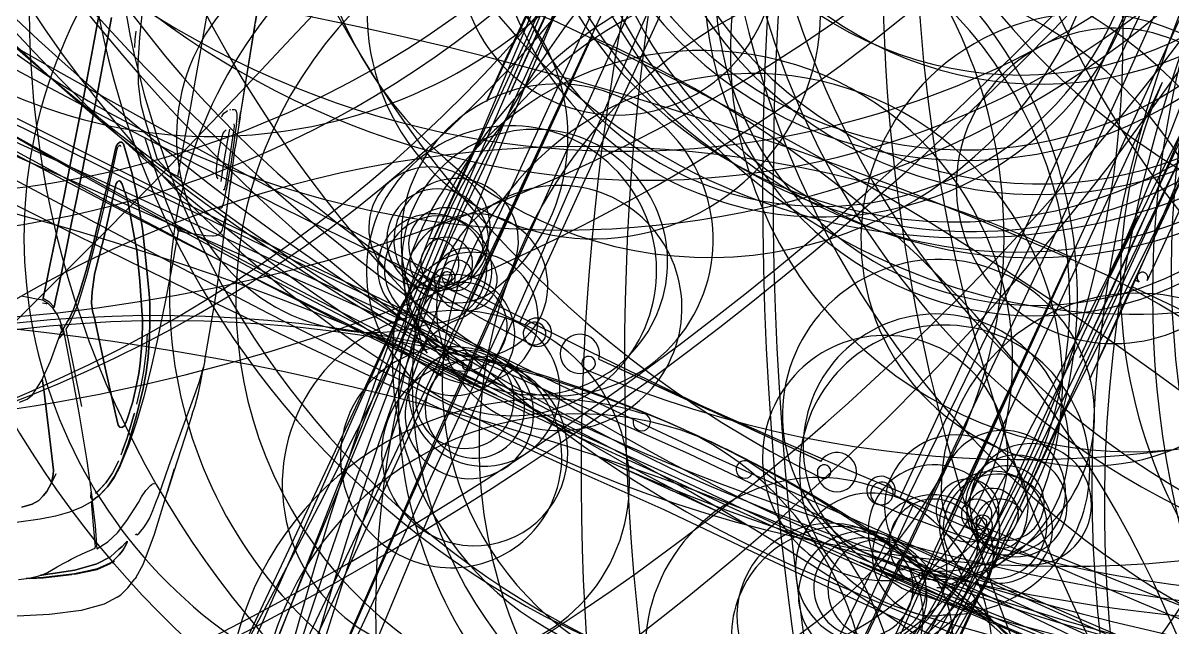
# Model space of a CAD drawing. Extents: x -640655 to -640254, y -1045449 to -1045159.
# Drawn here: x -640482.167 to -640479.336, y -1045402.234 to -1045400.746 of the extents above; entities that cross this region are included whole.
import ezdxf

# ---------------------------------------------------------------- set-up
doc = ezdxf.new("R2010")
doc.units = 0
doc.header["$MEASUREMENT"] = 0
doc.layers.get('0').update_dxf_attribs({"linetype": 'CONTINUOUS'})
doc.layers.add('T_stafaz', color=7, linetype='CONTINUOUS')

# ---------------------------------------------------------------- blocks, each defined once
blk = doc.blocks.new('berlingo')
for p, q in [((2584.5, 843.8), (2891.8, 844.2)), ((2903.3, 828.4), (2903.2, 815.6)), ((2246.1, 818.1), (2923.2, 815.6)), ((2923.2, 815.6), (3172.2, 817.2)), ((2346.5, 774.3), (2921.2, 773.2)), ((2921.2, 773.2), (3132.9, 773.5)), ((2756.6, 756.9), (2921.3, 757.4)), ((2918.3, 672.2), (2433.4, 673.8)), ((3585.2, 671.4), (2918.3, 672.2)), ((3826.6, 668.8), (3829.5, 636.3)), ((2917.9, 648.8), (3275.4, 648.8)), ((3275.4, 648.8), (3638.2, 648.8)), ((3808.8, 637.1), (3829.2, 638.9)), ((3808.8, 637.1), (3810.4, 611.1)), ((3810.4, 611.1), (3815.2, 544.9)), ((3815.2, 544.9), (3817.4, 492.9)), ((1587.2, 521.2), (3632.4, 515.8)), ((3632.4, 300.6), (3632.4, 0)), ((3850.8, 198), (3851.3, 53)), ((3851.3, 53), (3851.3, 0)), ((3632.4, -300.6), (3632.4, 0)), ((3851.3, -53), (3851.3, 0)), ((3850.8, -198), (3851.3, -53)), ((3815.2, -544.9), (3817.4, -492.9)), ((1587.2, -521.2), (3632.4, -515.8)), ((3810.4, -611.1), (3815.2, -544.9)), ((3808.8, -637.1), (3810.4, -611.1)), ((2917.9, -648.8), (3275.4, -648.8)), ((3275.4, -648.8), (3638.2, -648.8)), ((3808.8, -637.1), (3829.2, -638.9)), ((3826.6, -668.8), (3829.5, -636.3)), ((2918.3, -672.2), (2433.4, -673.8)), ((3585.2, -671.4), (2918.3, -672.2)), ((2921.2, -773.2), (3132.9, -773.5)), ((2923.2, -815.6), (3172.2, -817.2))]:
    blk.add_line(p, q)
for centre, radius, start, end in [((2395.5, 572.4), 986.4, 159.2903, 166.844), ((2890, 830.9), 13.5, 349.4028, 82.4826), ((3586.9, 767.1), 60.7, 103.6696, 141.736), ((3593.8, 650.8), 176.5, 81.3538, 96.8973), ((3528.1, 67.6), 763.4, 70.7263, 83.0596), ((1015.6, -5383.7), 6192.9, 89.33204, 92.22182), ((1175.7, -1363.5), 2163.3, 90.0113, 95.0156), ((1296.5, -1476.7), 2295, 88.1756, 95.2181), ((2970.8, 198992.9), 198201.2, 269.480957, 269.53674), ((1602.3, -63805.3), 64605.2, 89.43053, 90.147803), ((1345.2, 804), 901.8, 355.4925, 0.8932), ((2681.2, -115777.4), 116574.9, 89.722453, 90.214672), ((11979.8, 787.8), 9058.6, 179.82409, 180.222), ((3028.5, -8780.9), 9599.2, 86.94978, 89.14194), ((1139.6, -55759.4), 56594.8, 87.61417, 87.86707), ((3466.3, -310.2), 1117.3, 76.0971, 86.2551), ((1270.4, -5513), 6310.9, 92.57767, 95.14013), ((1369.2, -1215.7), 1997.1, 90.0203, 92.0247), ((2918.2, -12889.5), 13664.7, 87.64612, 89.09985), ((3447.9, -239), 1026.4, 77.0085, 87.3434), ((3600.5, 766.4), 134.5, 335.2774, 3.4074), ((3670.4, 625.7), 162, 15.441, 66.5984), ((3727.1, 648.8), 149.1, 34.4673, 69.1946), ((2044.9, 3907.4), 3272.2, 255.3964, 261.1778), ((2861.5, 669.3), 557.9, 171.9965, 176.7871), ((2713.7, 673.2), 388.6, 169.833, 179.2847), ((2490, -14813.5), 15572.6, 89.01925, 90.50057), ((5700.4, 609.9), 2782.7, 177.0598, 179.2004), ((3287.1, 22289.7), 21535.4, 269.02659, 269.9787), ((3053, -8945), 9702, 87.01331, 88.66445), ((3398.4, -1684.4), 2449.4, 85.3782, 88.1028), ((3558.3, 441.7), 302, 82.9283, 89.9674), ((3590.6, 704.2), 37.6, 51.4043, 82.4769), ((3590.9, 680), 77.2, 65.2027, 86.3957), ((3610.3, 727.9), 25.7, 343.893, 59.6532), ((3689.6, 650.9), 113, 20.5832, 66.58), ((3444.7, 616.7), 1206.1, 174.4579, 181.0787), ((3368, 1036.2), 481.8, 294.9489, 317.4087), ((3534, 760.2), 91.7, 307.7499, 332.4825), ((3574, 739.6), 63.9, 302.3001, 342.8634), ((3604.7, 724.8), 12.8, 326.8331, 43.111), ((3597.2, 752.1), 132.3, 315.8707, 341.4999), ((3524.2, 586.8), 357.2, 4.3589, 24.1878), ((3512.1, 814.9), 149.4, 286.037, 301.5468), ((3530.8, 784.1), 125.2, 295.7471, 308.1026), ((3699.6, 638), 109.2, 359.5306, 28.775), ((-266.3, -7162.8), 7979.2, 76.86454, 78.33351), ((-266.3, -7162.8), 8005.2, 76.86454, 78.33351), ((1864.4, 3004.9), 2332.3, 266.6722, 269.2103), ((1897.1, 3089.4), 2441.6, 266.9933, 270.6348), ((2006.2, 4102.8), 3434.4, 267.0957, 271.3537), ((2405.5, 1913), 1239.6, 266.8176, 271.2876), ((3820.5, 524.6), 186.5, 133.4918, 171.4464), ((3784.8, 644.5), 7.2, 30.0966, 154.4798), ((2166.9, 183025.1), 182377.4, 269.92373, 270.021762), ((4178.6, -1110153.5), 1110803, 90.0650267, 90.1001923), ((3860.1, 558.6), 120.9, 132.5929, 158.0111), ((3480.9, 543.9), 327.1, 359.1551, 18.5797), ((-654.9, 198), 4505.8, 359.9999, 5.5819), ((1572.4, -190843.7), 191438.9, 89.597427, 89.990976), ((3514.1, 741.5), 153.2, 268.8318, 291.8657), ((3889.3, 532.9), 158.2, 153.3101, 171.5622), ((3969.5, 481.5), 229.2, 150.307, 163.4187), ((3780.9, 589.1), 12, 103.9127, 150.6646), ((3777.6, 594.2), 6.55, 7.1508, 86.6031), ((3408.1, 516.8), 384.1, 1.4799, 11.7513), ((855.4, 318.5), 3039.4, 0.7676, 5.5779), ((2957.4, -72957.7), 73548.2, 89.568676, 90.03106), ((2343.4, 291.5), 816.3, 161.4979, 169.9282), ((2343.4, 291.5), 790.3, 161.4979, 169.9282), ((1684, -78771.6), 79328.6, 89.599454, 90.061356), ((3524.3, 302129.5), 301577.1, 269.755734, 270.021236), ((4058.8, 491.6), 427.1, 171.8266, 178.7418), ((4003.8, 529.7), 272.3, 174.4328, 181.441), ((3870.4, 526.6), 122.2, 170.4538, 180.9854), ((10762.3, 572.3), 6954.4, 180.27334, 182.12815), ((-48699.4, 212.4), 52432, 359.76785, 0.33917), ((157006.3, 1352.4), 153260.4, 180.309512, 180.505595), ((-1428.5, 273.1), 5226.7, 0.9794, 2.7817), ((536.8, -4065.6), 4561.2, 85.3517, 89.0554), ((3635.4, 466.1), 35.1, 42.7556, 95.7587), ((-22074.6, 330.7), 25707, 359.93292, 0.37957), ((3641.1, 470.7), 27.8, 354.6236, 43.8272), ((-18060.8, -172.9), 21888.3, 0.45265, 1.74326), ((1957.7, 105.4), 1101.1, 160.5006, 168.8984), ((922.2, 394.6), 2747.5, 358.3895, 1.532), ((2885.2, 118.7), 2881.8, 173.4242, 178.8356), ((532.8, -3693.7), 4144.6, 87.6658, 92.3342), ((3728, 52.4), 2221.4, 170.1045, 176.4565), ((3728, 52.4), 2195.4, 170.1045, 176.4565), ((3078.6, 160.1), 3010.4, 175.2562, 179.3068), ((1631.2, 225.5), 1486.4, 172.4236, 177.4749), ((2453.2, 198), 2347.9, 175.244, 180.9331), ((-2596.9, 86), 6400.3, 359.23037, 2.47556), ((-33661.8, -575.2), 37567.9, 0.87733, 1.42535), ((1955.2, 60.8), 1108.1, 166.6109, 176.4596), ((3651.9, 319.3), 16.9, 289.974, 353.4059), ((-22176, -277.3), 25995.4, 0.61122, 1.30348), ((7023.8, 54.8), 6934.8, 177.91704, 179.79024), ((4344.2, 6.1), 4207.7, 176.1173, 180.0831), ((1911.9, 100.5), 989, 167.6851, 172.8909), ((1911.9, 100.5), 963, 167.6851, 172.8909), ((3639.8, 348.4), 48.3, 261.2327, 291.7592), ((4300.9, -211), 3398.2, 172.6656, 176.4408), ((4300.9, -211), 3372.2, 172.6656, 176.4408), ((2132.8, 40.9), 2133.1, 176.3335, 181.0981), ((4681.2, 41), 4615.5, 178.0692, 180.509), ((6375.1, -83.6), 4871.9, 176.7856, 179.0114), ((6375.1, -83.6), 4845.9, 176.7856, 179.0114), ((4492.8, 44), 790.9, 172.4768, 177.6909), ((3728.8, 139.7), 21.5, 79.8881, 158.6943), ((1743.7, 26.7), 900.4, 173.4565, 181.6971), ((6857.6, 15), 3155.7, 178.8952, 180.2722), ((2132.8, -40.9), 2133.1, 178.9019, 183.6665), ((4681.2, -41), 4615.5, 179.491, 181.9308), ((1743.7, -26.7), 900.4, 178.3029, 186.5435), ((4300.9, 211), 3372.2, 183.5592, 187.3344), ((6375.1, 83.6), 4845.9, 180.9886, 183.2144), ((157006.3, -1352.4), 153260.4, 179.494405, 179.690488), ((-2596.9, -86), 6400.3, 357.52444, 0.76963), ((-18060.8, 172.9), 21888.3, 358.25674, 359.54735), ((4344.2, -6.1), 4207.7, 179.9169, 183.8827), ((4300.9, 211), 3398.2, 183.5592, 187.3344), ((6375.1, 83.6), 4871.9, 180.9886, 183.2144), ((6857.6, -15), 3155.7, 179.7278, 181.1048), ((-48699.4, -212.4), 52432, 359.66083, 0.23215), ((-22176, 277.3), 25995.4, 358.69652, 359.38878), ((-33661.8, 575.2), 37567.9, 358.57465, 359.12267), ((7023.8, -54.8), 6934.8, 180.20976, 182.08296), ((4492.8, -44), 790.9, 182.3091, 187.5232), ((1955.2, -60.8), 1108.1, 183.5404, 193.3891), ((2453.2, -198), 2347.9, 179.0669, 184.756), ((3728.8, -139.7), 21.5, 201.3057, 280.1119), ((2885.2, -118.7), 2881.8, 181.1644, 186.5758), ((3078.6, -160.1), 3010.4, 180.6932, 184.7438), ((3728, -52.4), 2221.4, 183.5435, 189.8955), ((3728, -52.4), 2195.4, 183.5435, 189.8955), ((-654.9, -198), 4505.8, 354.4181, 0.0001), ((1911.9, -100.5), 989, 187.1091, 192.3149), ((1911.9, -100.5), 963, 187.1091, 192.3149), ((1631.2, -225.5), 1486.4, 182.5251, 187.5764), ((-22074.6, -330.7), 25707, 359.62043, 0.06708), ((3639.8, -348.4), 48.3, 68.2408, 98.7673), ((3651.9, -319.3), 16.9, 6.5941, 70.026), ((1957.7, -105.4), 1101.1, 191.1016, 199.4994), ((922.2, -394.6), 2747.5, 358.468, 1.6105), ((10762.3, -572.3), 6954.4, 177.87185, 179.72666), ((-1428.5, -273.1), 5226.7, 357.2183, 359.0206), ((855.4, -318.5), 3039.4, 354.4221, 359.2324), ((532.8, 3693.7), 4144.6, 267.6658, 272.3342), ((2343.4, -291.5), 816.3, 190.0718, 198.5021), ((2343.4, -291.5), 790.3, 190.0718, 198.5021), ((536.8, 4065.6), 4561.2, 270.9446, 274.6483), ((3641.1, -470.7), 27.8, 316.1728, 5.3764), ((510.8, 1964.2), 2461.3, 265.8329, 272.3564), ((3635.4, -466.1), 35.1, 264.2413, 317.2444), ((4058.8, -491.6), 427.1, 181.2582, 188.1734), ((4003.8, -529.7), 272.3, 178.559, 185.5672), ((3870.4, -526.6), 122.2, 179.0146, 189.5462), ((3408.1, -516.8), 384.1, 348.2487, 358.5201), ((1684, 78771.6), 79328.6, 269.938644, 270.400546), ((3524.3, -302129.5), 301577.1, 89.978764, 90.244266), ((3820.5, -524.6), 186.5, 188.5536, 226.5082), ((3889.3, -532.9), 158.2, 188.4378, 206.6899), ((3969.5, -481.5), 229.2, 196.5813, 209.693), ((3480.9, -543.9), 327.1, 341.4203, 0.8449), ((1572.4, 190843.7), 191438.9, 270.009024, 270.402573), ((3444.7, -616.7), 1206.1, 178.9213, 185.5421), ((2957.4, 72957.7), 73548.2, 269.96894, 270.431324), ((3514.1, -741.5), 153.2, 68.1343, 91.1682), ((-266.3, 7162.8), 7979.2, 281.66649, 283.13546), ((3368, -1036.2), 481.8, 42.5913, 65.0511), ((3860.1, -558.6), 120.9, 201.9889, 227.4071), ((3780.9, -589.1), 12, 209.3354, 256.0873), ((3777.6, -594.2), 6.55, 273.3969, 352.8492), ((3524.2, -586.8), 357.2, 335.8122, 355.6411), ((-266.3, 7162.8), 8005.2, 281.66649, 283.13546), ((1897.1, -3089.4), 2441.6, 89.3652, 93.0067), ((2166.9, -183025.1), 182377.4, 89.978238, 90.07627), ((4178.6, 1110153.5), 1110803, 269.8998077, 269.9349733), ((5700.4, -609.9), 2782.7, 180.7996, 182.9402), ((3784.8, -644.5), 7.2, 205.5202, 329.9034), ((3699.6, -638), 109.2, 331.225, 0.4694), ((2044.9, -3907.4), 3272.2, 98.8222, 104.6036), ((1864.4, -3004.9), 2332.3, 90.7897, 93.3278), ((2006.2, -4102.8), 3434.4, 88.6463, 92.9043), ((2713.7, -673.2), 388.6, 180.7153, 190.167), ((2405.5, -1913), 1239.6, 88.7124, 93.1824), ((3512.1, -814.9), 149.4, 58.4532, 73.963), ((3530.8, -784.1), 125.2, 51.8974, 64.2529), ((3597.2, -752.1), 132.3, 18.5001, 44.1293), ((3670.4, -625.7), 162, 293.4016, 344.559), ((2861.5, -669.3), 557.9, 183.2129, 188.0035), ((3534, -760.2), 91.7, 27.5175, 52.2501), ((3574, -739.6), 63.9, 17.1366, 57.6999), ((3689.6, -650.9), 113, 293.42, 339.4168), ((-4782.6, -25347.6), 25328.3, 76.29121, 76.45033), ((3590.6, -704.2), 37.6, 277.5231, 308.5957), ((3604.7, -724.8), 12.8, 316.889, 33.1669), ((3610.3, -727.9), 25.7, 300.3468, 16.107), ((3600.5, -766.4), 134.5, 356.5926, 24.7226), ((3727.1, -648.8), 149.1, 290.8054, 325.5327), ((832.2, 1012.1), 1789.2, 260.0467, 265.923), ((2490, 14813.5), 15572.6, 269.49943, 270.98075), ((11979.8, -787.8), 9058.6, 179.778, 180.17591), ((3287.1, -22289.7), 21535.4, 90.0213, 90.97341), ((2918.2, 12889.5), 13664.7, 270.90015, 272.35388), ((3053, 8945), 9702, 271.33555, 272.98669), ((3398.4, 1684.4), 2449.4, 271.8972, 274.6218), ((3447.9, 239), 1026.4, 272.6566, 282.9915), ((3558.3, -441.7), 302, 270.0326, 277.0717), ((3590.9, -680), 77.2, 273.6043, 294.7973), ((791.7, 640.6), 1445.3, 258.5097, 269.3571), ((1270.4, 5513), 6310.9, 264.85987, 267.42233), ((1175.7, 1363.5), 2163.3, 264.9844, 269.9887), ((1369.2, 1215.7), 1997.1, 267.9753, 269.9797), ((1139.6, 55759.4), 56594.8, 272.13293, 272.38583), ((3466.3, 310.2), 1117.3, 273.7449, 283.9029), ((3528.1, -67.6), 763.4, 276.9404, 289.2737), ((1015.6, 5383.7), 6192.9, 267.77818, 270.66796), ((1296.5, 1476.7), 2295, 264.7819, 271.8244), ((2970.8, -198992.9), 198201.2, 90.46326, 90.519043), ((2395.5, -572.4), 986.4, 193.156, 200.7097), ((1602.3, 63805.3), 64605.2, 269.852197, 270.56947), ((2681.2, 115777.4), 116574.9, 269.785328, 270.277547), ((3028.5, 8780.9), 9599.2, 270.85806, 273.05022), ((3586.9, -767.1), 60.7, 218.264, 256.3304), ((3593.8, -650.8), 176.5, 263.1027, 278.6462)]:
    blk.add_arc(centre, radius, start, end)
blk = doc.blocks.new('A$C3F1540E4')
at = {"linetype": 'Continuous'}
for p, q in [((3.303, 0.7088), (3.2441, 0.7064)), ((3.3436, 0.7103), (3.303, 0.7088)), ((3.3851, 0.7115), (3.3436, 0.7103)), ((3.4267, 0.7124), (3.3851, 0.7115)), ((3.4941, 0.713), (3.4267, 0.7124)), ((3.5716, 0.7124), (3.4941, 0.713)), ((3.6387, 0.7111), (3.5716, 0.7124)), ((3.6387, 0.7111), (3.6558, 0.7105)), ((3.6589, 0.7103), (3.6558, 0.7105)), ((3.6961, 0.7094), (3.6559, 0.7105)), ((3.6559, 0.7105), (3.663, 0.7103)), ((3.6948, 0.7061), (3.6589, 0.7103)), ((3.7203, 0.7086), (3.6961, 0.7094)), ((3.7521, 0.7049), (3.7203, 0.7086)), ((2.5309, 0.7053), (2.7984, 0.7039)), ((2.8033, 0.7036), (2.5324, 0.7052)), ((3.0328, 0.7032), (2.7984, 0.7039)), ((2.8033, 0.7036), (3.0185, 0.7029)), ((3.0171, 0.6865), (3.0175, 0.6891)), ((3.0171, 0.6851), (3.0172, 0.6861)), ((3.0175, 0.681), (3.0171, 0.6851)), ((3.0198, 0.6925), (3.0175, 0.6891)), ((3.0185, 0.7029), (3.0328, 0.7028)), ((3.0334, 0.7028), (3.0195, 0.7028)), ((3.0195, 0.7028), (3.0195, 0.7028)), ((3.0269, 0.695), (3.0198, 0.6925)), ((3.0369, 0.6963), (3.0269, 0.695)), ((3.0328, 0.7032), (3.068, 0.703)), ((3.0459, 0.7028), (3.0334, 0.7028)), ((3.0513, 0.6971), (3.0369, 0.6963)), ((3.0455, 0.7028), (3.0581, 0.7029)), ((3.0513, 0.6971), (3.0673, 0.6975)), ((3.0536, 0.6919), (3.0532, 0.6899)), ((3.0536, 0.6919), (3.0548, 0.6925)), ((3.0559, 0.6928), (3.0548, 0.6925)), ((3.0592, 0.6934), (3.0559, 0.6928)), ((3.0581, 0.7029), (3.0681, 0.703)), ((3.064, 0.6936), (3.0592, 0.6934)), ((3.1357, 0.6941), (3.064, 0.6936)), ((3.0662, 0.6817), (3.1359, 0.681)), ((3.0673, 0.6975), (3.0971, 0.6981)), ((3.068, 0.703), (3.1087, 0.703)), ((3.0971, 0.6981), (3.1275, 0.6983)), ((3.1475, 0.7038), (3.1087, 0.703)), ((3.1275, 0.6983), (3.1568, 0.6985)), ((3.2036, 0.6943), (3.1357, 0.6941)), ((3.1359, 0.681), (3.197, 0.681)), ((3.1898, 0.7046), (3.1475, 0.7038)), ((3.1568, 0.6985), (3.1726, 0.6984)), ((3.1692, 0.705), (3.164, 0.7041)), ((3.1793, 0.705), (3.1692, 0.705)), ((3.1692, 0.705), (3.1793, 0.705)), ((3.1726, 0.6984), (3.1879, 0.6983)), ((3.2018, 0.705), (3.1793, 0.705)), ((3.1793, 0.705), (3.2018, 0.705)), ((3.1879, 0.6983), (3.2165, 0.6979)), ((3.2417, 0.7064), (3.1898, 0.7046)), ((3.2085, 0.6941), (3.2036, 0.6943)), ((3.2126, 0.6936), (3.2085, 0.6941)), ((3.2147, 0.6928), (3.2126, 0.6936)), ((3.2128, 0.6935), (3.214, 0.6934)), ((3.214, 0.6934), (3.2159, 0.6925)), ((3.2159, 0.6925), (3.2147, 0.6928)), ((3.2159, 0.6925), (3.2163, 0.6903)), ((3.2374, 0.6972), (3.2165, 0.6979)), ((3.247, 0.6965), (3.2374, 0.6972)), ((3.2703, 0.7066), (3.2417, 0.7064)), ((3.2441, 0.7064), (3.2436, 0.7064)), ((3.2551, 0.6953), (3.247, 0.6965)), ((3.2588, 0.694), (3.2551, 0.6953)), ((3.2608, 0.692), (3.2588, 0.694)), ((3.262, 0.6876), (3.2608, 0.692)), ((3.2623, 0.6845), (3.262, 0.6876)), ((3.2992, 0.7052), (3.2703, 0.7066)), ((3.3158, 0.7029), (3.2992, 0.7052)), ((3.3241, 0.6994), (3.3158, 0.7029)), ((3.3241, 0.6994), (3.3282, 0.6956)), ((3.3282, 0.6956), (3.3314, 0.6903)), ((3.3314, 0.6903), (3.3333, 0.6842)), ((3.3333, 0.6842), (3.3334, 0.6835)), ((3.3334, 0.6835), (3.3337, 0.6817)), ((3.3337, 0.6817), (3.3352, 0.6659)), ((3.7351, 0.6985), (3.6948, 0.7061)), ((3.8171, 0.6824), (3.7351, 0.6985)), ((3.7745, 0.7014), (3.7521, 0.7049)), ((3.7745, 0.7014), (3.8156, 0.695)), ((3.8156, 0.695), (3.8363, 0.6916)), ((3.9103, 0.6644), (3.8171, 0.6824)), ((3.8363, 0.6916), (3.9207, 0.6786)), ((3.0179, 0.6773), (3.0179, 0.6781)), ((3.019, 0.6756), (3.0179, 0.6773)), ((3.0222, 0.6704), (3.0221, 0.6704)), ((3.0296, 0.6623), (3.0222, 0.6704)), ((3.0388, 0.6583), (3.0296, 0.6623)), ((3.0399, 0.6581), (3.0388, 0.6583)), ((3.073, 0.6711), (3.0696, 0.6746)), ((3.0788, 0.6683), (3.073, 0.6711)), ((3.0966, 0.6659), (3.0788, 0.6683)), ((3.1255, 0.6646), (3.0966, 0.6659)), ((3.1567, 0.6649), (3.1255, 0.6646)), ((3.1732, 0.6662), (3.1567, 0.6649)), ((3.1802, 0.668), (3.1732, 0.6662)), ((3.1876, 0.6701), (3.1802, 0.668)), ((3.1919, 0.6737), (3.1876, 0.6701)), ((3.3352, 0.6659), (3.3352, 0.6371)), ((3.9843, 0.6512), (3.9103, 0.6644)), ((3.9889, 0.6684), (3.9134, 0.6789)), ((3.9135, 0.6789), (3.9134, 0.6789)), ((3.9207, 0.6786), (3.9747, 0.6703)), ((4.0034, 0.647), (3.9843, 0.6512)), ((4.0811, 0.656), (3.9889, 0.6684)), ((4.1595, 0.64), (4.0811, 0.656)), ((3.3352, 0.6371), (3.3352, 0.6168)), ((3.9583, 0.6341), (3.9578, 0.6364)), ((3.9593, 0.6319), (3.9581, 0.6347)), ((3.9608, 0.6301), (3.9593, 0.6319)), ((3.9644, 0.627), (3.9608, 0.6301)), ((3.9782, 0.6178), (3.9644, 0.627)), ((4.0238, 0.6423), (4.0034, 0.647)), ((4.0451, 0.6373), (4.0238, 0.6423)), ((4.0579, 0.6319), (4.0451, 0.6373)), ((4.0686, 0.6271), (4.0579, 0.6319)), ((4.0793, 0.6215), (4.0686, 0.6271)), ((4.1925, 0.6277), (4.1595, 0.64)), ((4.1925, 0.6277), (4.1975, 0.6253)), ((4.2219, 0.6117), (4.1975, 0.6253)), ((3.3349, 0.5978), (3.2683, 0.557)), ((3.3336, 0.5984), (3.3308, 0.5985)), ((3.3309, 0.5954), (3.3338, 0.5977)), ((3.3326, 0.5984), (3.3352, 0.6168)), ((3.3336, 0.5977), (3.3336, 0.6019)), ((3.3336, 0.597), (3.3336, 0.5975)), ((3.4161, 0.5961), (3.3349, 0.5978)), ((3.5112, 0.5932), (3.4161, 0.5961)), ((3.9952, 0.6098), (3.9782, 0.6178)), ((4.0099, 0.6047), (3.9952, 0.6098)), ((4.0583, 0.5834), (4.0099, 0.6047)), ((4.0872, 0.6168), (4.0793, 0.6215)), ((4.0872, 0.6168), (4.0889, 0.6147)), ((4.0872, 0.6109), (4.0889, 0.6147)), ((4.0896, 0.6106), (4.0873, 0.6113)), ((4.0883, 0.6135), (4.0887, 0.6133)), ((4.0887, 0.6133), (4.0897, 0.6102)), ((4.2219, 0.6117), (4.2414, 0.5977)), ((4.2486, 0.5896), (4.2414, 0.5977)), ((3.0266, 0.5792), (2.4725, 0.5902)), ((3.2013, 0.5743), (3.0266, 0.5792)), ((3.2054, 0.5864), (3.1936, 0.5513)), ((3.6052, 0.5891), (3.5112, 0.5932)), ((3.6026, 0.568), (3.5674, 0.5629)), ((3.5674, 0.5629), (3.6026, 0.568)), ((3.6528, 0.5724), (3.6026, 0.568)), ((3.6026, 0.568), (3.6528, 0.5724)), ((3.6829, 0.5838), (3.6052, 0.5891)), ((3.6375, 0.5645), (3.6895, 0.5664)), ((3.6906, 0.5731), (3.6528, 0.5724)), ((3.6528, 0.5724), (3.6906, 0.5731)), ((3.7497, 0.5773), (3.6829, 0.5838)), ((3.6895, 0.5664), (3.7248, 0.5655)), ((3.7352, 0.5718), (3.6906, 0.5731)), ((3.6906, 0.5731), (3.7352, 0.5718)), ((3.805, 0.566), (3.7352, 0.5718)), ((3.7352, 0.5718), (3.805, 0.566)), ((3.8137, 0.5693), (3.7497, 0.5773)), ((3.8739, 0.5594), (3.8137, 0.5693)), ((4.092, 0.5655), (4.0583, 0.5834)), ((4.1089, 0.5923), (4.1129, 0.5889)), ((4.1116, 0.5923), (4.1089, 0.5923)), ((4.1129, 0.5889), (4.1089, 0.5923)), ((4.1089, 0.5923), (4.1116, 0.5923)), ((4.125, 0.5884), (4.1116, 0.5923)), ((4.1116, 0.5923), (4.125, 0.5884)), ((4.1129, 0.5889), (4.1236, 0.5817)), ((4.1236, 0.5817), (4.1129, 0.5889)), ((4.1236, 0.5817), (4.1314, 0.575)), ((4.1314, 0.575), (4.1236, 0.5817)), ((4.1311, 0.586), (4.125, 0.5884)), ((4.125, 0.5884), (4.1311, 0.586)), ((4.1381, 0.5821), (4.1311, 0.586)), ((4.1311, 0.586), (4.1381, 0.5821)), ((4.1314, 0.575), (4.142, 0.5665)), ((4.142, 0.5665), (4.1314, 0.575)), ((4.145, 0.5777), (4.1381, 0.5821)), ((4.1381, 0.5821), (4.145, 0.5777)), ((4.142, 0.5665), (4.153, 0.5579)), ((4.153, 0.5579), (4.142, 0.5665)), ((4.1537, 0.5717), (4.145, 0.5777)), ((4.145, 0.5777), (4.1537, 0.5717)), ((4.1654, 0.5632), (4.1537, 0.5717)), ((4.1537, 0.5717), (4.1654, 0.5632)), ((4.1671, 0.564), (4.1613, 0.5685)), ((4.2486, 0.5896), (4.2709, 0.5607)), ((3.1936, 0.5513), (3.1681, 0.5188)), ((3.2683, 0.557), (3.1862, 0.5133)), ((3.4974, 0.5503), (3.4183, 0.5296)), ((3.4183, 0.5296), (3.4974, 0.5503)), ((3.4709, 0.5229), (3.5638, 0.5438)), ((3.5638, 0.5438), (3.4709, 0.5229)), ((3.5224, 0.5555), (3.4974, 0.5503)), ((3.4974, 0.5503), (3.5224, 0.5555)), ((3.5674, 0.5629), (3.5224, 0.5555)), ((3.5224, 0.5555), (3.5674, 0.5629)), ((3.5638, 0.5438), (3.5793, 0.5464)), ((3.5793, 0.5464), (3.5638, 0.5438)), ((3.5793, 0.5464), (3.6232, 0.5514)), ((3.6232, 0.5514), (3.5793, 0.5464)), ((3.5967, 0.5605), (3.6087, 0.5619)), ((3.6087, 0.5619), (3.6375, 0.5645)), ((3.6232, 0.5514), (3.6714, 0.5549)), ((3.6714, 0.5549), (3.6232, 0.5514)), ((3.6714, 0.5549), (3.696, 0.5557)), ((3.696, 0.5557), (3.6714, 0.5549)), ((3.696, 0.5557), (3.7331, 0.5545)), ((3.7331, 0.5545), (3.696, 0.5557)), ((3.7248, 0.5655), (3.7717, 0.562)), ((3.7331, 0.5545), (3.7696, 0.5513)), ((3.7696, 0.5513), (3.7331, 0.5545)), ((3.7696, 0.5513), (3.8145, 0.5448)), ((3.8145, 0.5448), (3.7696, 0.5513)), ((3.7946, 0.5603), (3.7958, 0.5602)), ((3.858, 0.552), (3.7956, 0.5602)), ((3.7958, 0.5602), (3.8596, 0.5519)), ((3.8686, 0.5573), (3.805, 0.566)), ((3.805, 0.566), (3.8686, 0.5573)), ((3.8145, 0.5448), (3.8285, 0.5409)), ((3.8285, 0.5409), (3.8145, 0.5448)), ((3.8285, 0.5409), (3.8344, 0.5351)), ((3.8344, 0.5351), (3.8285, 0.5409)), ((3.8826, 0.5471), (3.858, 0.552)), ((3.8596, 0.5519), (3.9018, 0.5433)), ((3.9264, 0.5456), (3.8686, 0.5573)), ((3.8686, 0.5573), (3.9264, 0.5456)), ((3.929, 0.5466), (3.8739, 0.5594)), ((3.889, 0.5459), (3.8826, 0.5471)), ((3.9167, 0.5402), (3.9176, 0.54)), ((3.9176, 0.54), (3.9481, 0.5305)), ((3.9571, 0.5358), (3.9264, 0.5456)), ((3.9264, 0.5456), (3.9571, 0.5358)), ((3.929, 0.5466), (3.9584, 0.5363)), ((3.929, 0.5466), (3.929, 0.5466)), ((3.9584, 0.5363), (3.929, 0.5466)), ((4.1179, 0.5456), (4.092, 0.5655)), ((4.1387, 0.5214), (4.1179, 0.5456)), ((4.153, 0.5579), (4.1754, 0.5273)), ((4.1754, 0.5273), (4.153, 0.5579)), ((4.1687, 0.5585), (4.1654, 0.5632)), ((4.1654, 0.5632), (4.1687, 0.5585)), ((4.1888, 0.5302), (4.1686, 0.5618)), ((4.1798, 0.5422), (4.1687, 0.5585)), ((4.1687, 0.5585), (4.1798, 0.5422)), ((4.1877, 0.53), (4.1798, 0.5422)), ((4.1798, 0.5422), (4.1877, 0.53)), ((4.2709, 0.5607), (4.2951, 0.507)), ((3.1681, 0.5188), (3.0797, 0.4745)), ((3.1862, 0.5133), (3.1207, 0.4808)), ((3.4183, 0.5296), (3.3421, 0.5086)), ((3.3421, 0.5086), (3.4183, 0.5296)), ((3.3976, 0.5033), (3.4709, 0.5229)), ((3.4709, 0.5229), (3.3976, 0.5033)), ((3.8035, 0.5149), (3.6955, 0.4715)), ((3.6955, 0.4715), (3.8035, 0.5149)), ((3.8299, 0.5257), (3.8035, 0.5149)), ((3.8035, 0.5149), (3.8299, 0.5257)), ((3.8343, 0.5301), (3.8299, 0.5257)), ((3.8299, 0.5257), (3.8343, 0.5301)), ((3.8344, 0.5351), (3.8343, 0.5301)), ((3.8343, 0.5301), (3.8344, 0.5351)), ((3.9738, 0.5182), (3.9476, 0.5306)), ((3.9481, 0.5305), (3.9747, 0.518)), ((3.9843, 0.523), (3.9571, 0.5358)), ((3.9571, 0.5358), (3.9843, 0.523)), ((3.9584, 0.5363), (3.9843, 0.523)), ((3.9843, 0.523), (3.9584, 0.5363)), ((3.9962, 0.5032), (3.9738, 0.5182)), ((3.9747, 0.518), (3.9967, 0.5033)), ((3.9993, 0.5126), (3.9843, 0.523)), ((3.9843, 0.523), (3.9992, 0.5127)), ((3.9992, 0.5127), (3.9995, 0.5125)), ((4.0063, 0.5078), (3.9996, 0.5124)), ((4.1264, 0.5154), (4.0824, 0.5041)), ((4.0832, 0.508), (4.1292, 0.5192)), ((4.125, 0.5182), (4.1273, 0.5156)), ((4.1344, 0.517), (4.1264, 0.5154)), ((4.1292, 0.5192), (4.1387, 0.5214)), ((4.1324, 0.52), (4.1346, 0.5174)), ((4.1348, 0.517), (4.1344, 0.517)), ((4.1346, 0.5174), (4.1349, 0.5168)), ((4.138, 0.517), (4.1357, 0.517)), ((4.1563, 0.4877), (4.138, 0.517)), ((4.1754, 0.5273), (4.1995, 0.4757)), ((4.1995, 0.4757), (4.1754, 0.5273)), ((4.1943, 0.5132), (4.1877, 0.53)), ((4.1877, 0.53), (4.1943, 0.5132)), ((4.209, 0.4769), (4.1888, 0.5302)), ((4.2083, 0.4764), (4.1943, 0.5132)), ((4.1943, 0.5132), (4.2083, 0.4764)), ((3.3096, 0.4981), (3.2584, 0.4803)), ((3.2584, 0.4803), (3.3096, 0.4981)), ((3.2857, 0.4639), (3.3419, 0.4841)), ((3.3419, 0.4841), (3.2857, 0.4639)), ((3.3421, 0.5086), (3.3096, 0.4981)), ((3.3096, 0.4981), (3.3421, 0.5086)), ((3.3419, 0.4841), (3.3976, 0.5033)), ((3.3976, 0.5033), (3.3419, 0.4841)), ((3.9287, 0.4629), (4.0205, 0.4905)), ((4.0035, 0.4968), (3.9962, 0.5032)), ((3.9967, 0.5033), (4.0035, 0.497)), ((4.0169, 0.4867), (4.0031, 0.4853)), ((4.0035, 0.497), (4.0033, 0.4969)), ((4.0152, 0.4995), (4.0063, 0.5078)), ((4.0131, 0.5015), (4.0132, 0.5015)), ((4.0132, 0.5015), (4.0236, 0.4918)), ((4.0236, 0.4918), (4.0152, 0.4995)), ((4.0177, 0.4894), (4.016, 0.4878)), ((4.0172, 0.4862), (4.016, 0.4878)), ((4.0246, 0.4921), (4.0177, 0.4894)), ((4.0191, 0.4899), (4.019, 0.49)), ((4.0246, 0.4921), (4.0431, 0.4687)), ((4.0248, 0.4918), (4.0832, 0.508)), ((4.0824, 0.5041), (4.0259, 0.4904)), ((4.1678, 0.4715), (4.1563, 0.4877)), ((4.2951, 0.507), (4.3173, 0.4312)), ((3.0414, 0.4582), (2.9909, 0.4431)), ((3.0797, 0.4745), (3.0414, 0.4582)), ((3.2129, 0.463), (3.143, 0.4297)), ((3.143, 0.4297), (3.2129, 0.463)), ((3.2584, 0.4803), (3.2129, 0.463)), ((3.2129, 0.463), (3.2584, 0.4803)), ((3.2414, 0.4423), (3.2711, 0.4574)), ((3.2711, 0.4574), (3.2414, 0.4423)), ((3.2711, 0.4574), (3.2857, 0.4639)), ((3.2857, 0.4639), (3.2711, 0.4574)), ((3.6955, 0.4715), (3.5787, 0.4269)), ((3.5787, 0.4269), (3.6955, 0.4715)), ((3.8198, 0.4268), (3.9287, 0.4629)), ((4.0431, 0.4687), (4.06, 0.4407)), ((4.1737, 0.463), (4.1678, 0.4715)), ((4.1798, 0.4557), (4.1737, 0.463)), ((4.1873, 0.445), (4.1798, 0.4557)), ((4.1995, 0.4757), (4.2154, 0.424)), ((4.2154, 0.424), (4.1995, 0.4757)), ((4.2289, 0.4028), (4.2083, 0.4764)), ((4.2083, 0.4764), (4.2289, 0.4028)), ((4.2297, 0.4029), (4.211, 0.47)), ((2.8779, 0.4286), (2.8051, 0.4249)), ((2.941, 0.4348), (2.8779, 0.4286)), ((2.9909, 0.4431), (2.941, 0.4348)), ((3.1408, 0.4272), (3.1399, 0.4246)), ((3.1399, 0.4246), (3.1408, 0.4272)), ((3.143, 0.4297), (3.1408, 0.4272)), ((3.1408, 0.4272), (3.143, 0.4297)), ((3.2347, 0.4342), (3.2358, 0.4376)), ((3.2358, 0.4376), (3.2347, 0.4342)), ((3.2359, 0.4317), (3.2347, 0.4342)), ((3.2347, 0.4342), (3.2359, 0.4317)), ((3.2358, 0.4376), (3.2414, 0.4423)), ((3.2414, 0.4423), (3.2358, 0.4376)), ((3.2386, 0.4291), (3.2359, 0.4317)), ((3.2359, 0.4317), (3.2386, 0.4291)), ((3.2425, 0.4279), (3.2386, 0.4291)), ((3.2386, 0.4291), (3.2391, 0.429)), ((3.2386, 0.4291), (3.2425, 0.4279)), ((3.2452, 0.4275), (3.2425, 0.4279)), ((3.2425, 0.4279), (3.2452, 0.4275)), ((3.245, 0.4276), (3.2452, 0.4275)), ((3.3128, 0.4232), (3.2452, 0.4275)), ((3.2452, 0.4275), (3.3128, 0.4232)), ((3.5787, 0.4269), (3.562, 0.4192)), ((3.562, 0.4192), (3.5787, 0.4269)), ((3.7981, 0.4298), (3.7007, 0.3941)), ((3.7112, 0.389), (3.8198, 0.4268)), ((4.06, 0.4407), (4.0752, 0.4085)), ((4.1982, 0.4321), (4.1873, 0.445)), ((4.2155, 0.4107), (4.1982, 0.4321)), ((4.3173, 0.4312), (4.3368, 0.338)), ((2.885, 0.4179), (2.864, 0.4171)), ((2.9039, 0.4201), (2.885, 0.4179)), ((3.1399, 0.4246), (3.1399, 0.4224)), ((3.1399, 0.4224), (3.1399, 0.4246)), ((3.1399, 0.4246), (3.1399, 0.4244)), ((3.1399, 0.4224), (3.1406, 0.4201)), ((3.1406, 0.4201), (3.1399, 0.4224)), ((3.1405, 0.4203), (3.1406, 0.4201)), ((3.1406, 0.4201), (3.144, 0.4167)), ((3.144, 0.4167), (3.1406, 0.4201)), ((3.144, 0.4167), (3.1493, 0.4139)), ((3.1493, 0.4139), (3.144, 0.4167)), ((3.1493, 0.4193), (3.1475, 0.4216)), ((3.1478, 0.4213), (3.1479, 0.4224)), ((3.1479, 0.4224), (3.1506, 0.424)), ((3.1526, 0.4176), (3.1493, 0.4193)), ((3.1493, 0.4139), (3.1585, 0.4123)), ((3.1585, 0.4123), (3.1493, 0.4139)), ((3.1585, 0.4167), (3.1526, 0.4176)), ((3.2168, 0.4138), (3.1585, 0.4167)), ((3.1585, 0.4123), (3.2087, 0.4096)), ((3.2087, 0.4096), (3.1585, 0.4123)), ((3.2087, 0.4096), (3.276, 0.4049)), ((3.276, 0.4049), (3.2087, 0.4096)), ((3.284, 0.4091), (3.2168, 0.4138)), ((3.276, 0.4049), (3.3424, 0.3997)), ((3.3424, 0.3997), (3.276, 0.4049)), ((3.3509, 0.4041), (3.284, 0.4091)), ((3.3802, 0.4182), (3.3128, 0.4232)), ((3.3128, 0.4232), (3.3802, 0.4182)), ((3.3424, 0.3997), (3.4055, 0.3941)), ((3.4055, 0.3941), (3.3424, 0.3997)), ((3.4143, 0.3985), (3.3509, 0.4041)), ((3.4443, 0.4124), (3.3802, 0.4182)), ((3.3802, 0.4182), (3.4443, 0.4124)), ((3.4748, 0.3923), (3.4143, 0.3985)), ((3.4725, 0.4099), (3.4443, 0.4124)), ((3.4443, 0.4124), (3.4725, 0.4099)), ((3.5151, 0.4105), (3.4725, 0.4099)), ((3.4725, 0.4099), (3.5151, 0.4105)), ((3.5424, 0.4138), (3.5151, 0.4105)), ((3.5151, 0.4105), (3.5424, 0.4138)), ((3.562, 0.4192), (3.5424, 0.4138)), ((3.5424, 0.4138), (3.562, 0.4192)), ((4.0752, 0.4085), (4.0888, 0.3723)), ((4.2154, 0.424), (4.2194, 0.4115)), ((4.2194, 0.4115), (4.2154, 0.424)), ((4.2211, 0.4019), (4.2155, 0.4107)), ((4.2194, 0.4115), (4.2224, 0.4028)), ((4.2224, 0.4028), (4.2194, 0.4115)), ((4.2272, 0.3904), (4.2211, 0.4019)), ((4.2224, 0.4028), (4.224, 0.3973)), ((4.224, 0.3973), (4.2224, 0.4028)), ((4.224, 0.3973), (4.2249, 0.3947)), ((4.2249, 0.3947), (4.224, 0.3973)), ((4.2381, 0.3612), (4.2289, 0.4028)), ((4.2289, 0.4028), (4.2381, 0.3612)), ((4.2369, 0.3702), (4.2297, 0.4029)), ((3.4055, 0.3941), (3.4653, 0.3877)), ((3.4653, 0.3877), (3.4055, 0.3941)), ((3.4653, 0.3877), (3.5221, 0.3801)), ((3.5221, 0.3801), (3.4653, 0.3877)), ((3.5314, 0.3844), (3.4748, 0.3923)), ((3.5221, 0.3801), (3.541, 0.3769)), ((3.541, 0.3769), (3.5221, 0.3801)), ((3.5507, 0.3812), (3.5314, 0.3844)), ((3.541, 0.3769), (3.5654, 0.372)), ((3.5654, 0.372), (3.541, 0.3769)), ((3.5752, 0.3759), (3.5507, 0.3812)), ((3.5654, 0.372), (3.5919, 0.3647)), ((3.5919, 0.3647), (3.5654, 0.372)), ((3.6014, 0.3683), (3.5752, 0.3759)), ((3.6164, 0.3623), (3.6014, 0.3683)), ((3.7007, 0.3941), (3.6164, 0.3623)), ((3.6249, 0.3578), (3.7112, 0.389)), ((3.8698, 0.3594), (3.9642, 0.3855)), ((3.9642, 0.3855), (3.8698, 0.3594)), ((3.9642, 0.3855), (3.9751, 0.3867)), ((3.9751, 0.3867), (3.9642, 0.3855)), ((3.9725, 0.3929), (3.9745, 0.3923)), ((3.9725, 0.3929), (3.9961, 0.3857)), ((3.9751, 0.3867), (3.9961, 0.3857)), ((3.9961, 0.3857), (3.9751, 0.3867)), ((3.9961, 0.3857), (4.0187, 0.3779)), ((4.0187, 0.3779), (3.9961, 0.3857)), ((4.0187, 0.3779), (4.0307, 0.3708)), ((4.0307, 0.3708), (4.0187, 0.3779)), ((4.0307, 0.3708), (4.0433, 0.3613)), ((4.0433, 0.3613), (4.0307, 0.3708)), ((4.0888, 0.3723), (4.1053, 0.3159)), ((4.236, 0.3678), (4.2272, 0.3904)), ((2.9219, 0.35), (2.8398, 0.3523)), ((2.8398, 0.3523), (2.9219, 0.35)), ((3.0022, 0.3479), (2.9219, 0.35)), ((2.9219, 0.35), (3.0022, 0.3479)), ((3.0817, 0.3455), (3.0022, 0.3479)), ((3.0022, 0.3479), (3.0817, 0.3455)), ((3.1573, 0.3429), (3.0817, 0.3455)), ((3.0817, 0.3455), (3.1573, 0.3429)), ((3.226, 0.3401), (3.1573, 0.3429)), ((3.1573, 0.3429), (3.226, 0.3401)), ((3.2922, 0.3371), (3.226, 0.3401)), ((3.226, 0.3401), (3.2922, 0.3371)), ((3.598, 0.3445), (3.5844, 0.3355)), ((3.5919, 0.3647), (3.5945, 0.3637)), ((3.617, 0.3549), (3.5919, 0.3647)), ((3.612, 0.3511), (3.598, 0.3445)), ((3.6091, 0.3464), (3.6083, 0.346)), ((3.62, 0.3516), (3.6091, 0.3464)), ((3.6221, 0.3549), (3.612, 0.3511)), ((3.6152, 0.3556), (3.617, 0.3549)), ((3.6165, 0.3623), (3.6164, 0.3623)), ((3.6246, 0.358), (3.6168, 0.3548)), ((3.6168, 0.3548), (3.6174, 0.3531)), ((3.617, 0.3549), (3.6184, 0.3554)), ((3.617, 0.3548), (3.617, 0.3549)), ((3.617, 0.353), (3.617, 0.3543)), ((3.627, 0.3503), (3.62, 0.3516)), ((3.6282, 0.3501), (3.6221, 0.3549)), ((3.6246, 0.358), (3.6403, 0.3484)), ((3.634, 0.349), (3.627, 0.3503)), ((3.6411, 0.3478), (3.634, 0.349)), ((3.6403, 0.3484), (3.641, 0.3478)), ((3.6999, 0.3359), (3.6411, 0.3478)), ((3.7653, 0.3296), (3.8698, 0.3594)), ((3.8698, 0.3594), (3.7653, 0.3296)), ((4.0433, 0.3613), (4.0549, 0.3468)), ((4.0549, 0.3468), (4.0433, 0.3613)), ((4.0549, 0.3468), (4.0664, 0.3232)), ((4.0664, 0.3232), (4.0549, 0.3468)), ((4.2439, 0.3429), (4.236, 0.3678)), ((2.8399, 0.3209), (2.9218, 0.3187)), ((2.9218, 0.3187), (2.8399, 0.3209)), ((2.9218, 0.3187), (2.9757, 0.3172)), ((2.9757, 0.3172), (2.9218, 0.3187)), ((2.9757, 0.3172), (3.0465, 0.3149)), ((3.0465, 0.3149), (2.9757, 0.3172)), ((3.0465, 0.3149), (3.1303, 0.3119)), ((3.1303, 0.3119), (3.0465, 0.3149)), ((3.1303, 0.3119), (3.223, 0.3084)), ((3.223, 0.3084), (3.1303, 0.3119)), ((3.3549, 0.3342), (3.2922, 0.3371)), ((3.2922, 0.3371), (3.3549, 0.3342)), ((3.4147, 0.3315), (3.3549, 0.3342)), ((3.3549, 0.3342), (3.4147, 0.3315)), ((3.4721, 0.329), (3.4147, 0.3315)), ((3.4147, 0.3315), (3.4721, 0.329)), ((3.5006, 0.3277), (3.4721, 0.329)), ((3.4721, 0.329), (3.5006, 0.3277)), ((3.524, 0.3264), (3.5006, 0.3277)), ((3.5006, 0.3277), (3.524, 0.3264)), ((3.5452, 0.3253), (3.524, 0.3264)), ((3.524, 0.3264), (3.5452, 0.3253)), ((3.567, 0.3242), (3.5452, 0.3253)), ((3.5452, 0.3253), (3.567, 0.3242)), ((3.5556, 0.3091), (3.567, 0.3242)), ((3.5711, 0.3229), (3.5618, 0.3101)), ((3.567, 0.3222), (3.5655, 0.3223)), ((3.567, 0.3242), (3.57, 0.3213)), ((3.5681, 0.3232), (3.567, 0.3222)), ((3.5844, 0.3355), (3.5711, 0.3229)), ((3.751, 0.3218), (3.6999, 0.3359)), ((3.7466, 0.323), (3.7653, 0.3296)), ((3.7653, 0.3296), (3.7466, 0.323)), ((3.7886, 0.3058), (3.751, 0.3218)), ((3.223, 0.3084), (3.2838, 0.306)), ((3.2838, 0.306), (3.223, 0.3084)), ((3.2838, 0.306), (3.3455, 0.3034)), ((3.3455, 0.3034), (3.2838, 0.306)), ((3.3455, 0.3034), (3.4072, 0.3007)), ((3.4072, 0.3007), (3.3455, 0.3034)), ((3.4072, 0.3007), (3.4678, 0.2981)), ((3.4678, 0.2981), (3.4072, 0.3007)), ((3.4678, 0.2981), (3.4887, 0.2971)), ((3.4887, 0.2971), (3.4678, 0.2981)), ((3.4887, 0.2971), (3.5094, 0.2961)), ((3.5094, 0.2961), (3.4887, 0.2971)), ((3.5094, 0.2961), (3.5296, 0.2952)), ((3.5296, 0.2952), (3.5094, 0.2961)), ((3.5296, 0.2952), (3.5496, 0.2942)), ((3.5496, 0.2942), (3.5296, 0.2952)), ((3.5496, 0.2942), (3.5556, 0.3091)), ((3.5547, 0.2944), (3.5496, 0.2942)), ((3.5547, 0.2942), (3.5542, 0.2783)), ((3.5618, 0.3101), (3.5547, 0.2942)), ((3.5621, 0.3041), (3.5616, 0.2946)), ((3.5627, 0.3058), (3.5621, 0.3041)), ((3.8014, 0.2941), (3.7886, 0.3058)), ((3.8121, 0.2764), (3.8014, 0.2941)), ((3.5537, 0.2585), (3.5534, 0.2392)), ((3.5542, 0.2783), (3.5537, 0.2585))]:
    blk.add_line(p, q, dxfattribs=at)

msp = doc.modelspace()

# ---------------------------------------------------------------- block references
at = {"layer": 'T_stafaz', "rotation": 260.999936146136}
msp.add_blockref('A$C3F1540E4', (-640481.8526, -1045397.8722), dxfattribs=at)
at = {"layer": 'T_stafaz', "xscale": 0.0009999999025980145, "yscale": 0.001000000043408139, "zscale": 0.001, "rotation": 245.2691998631638}
msp.add_blockref('berlingo', (-640478.957, -1045398.401), dxfattribs=at)

doc.saveas('drawing.dxf')
